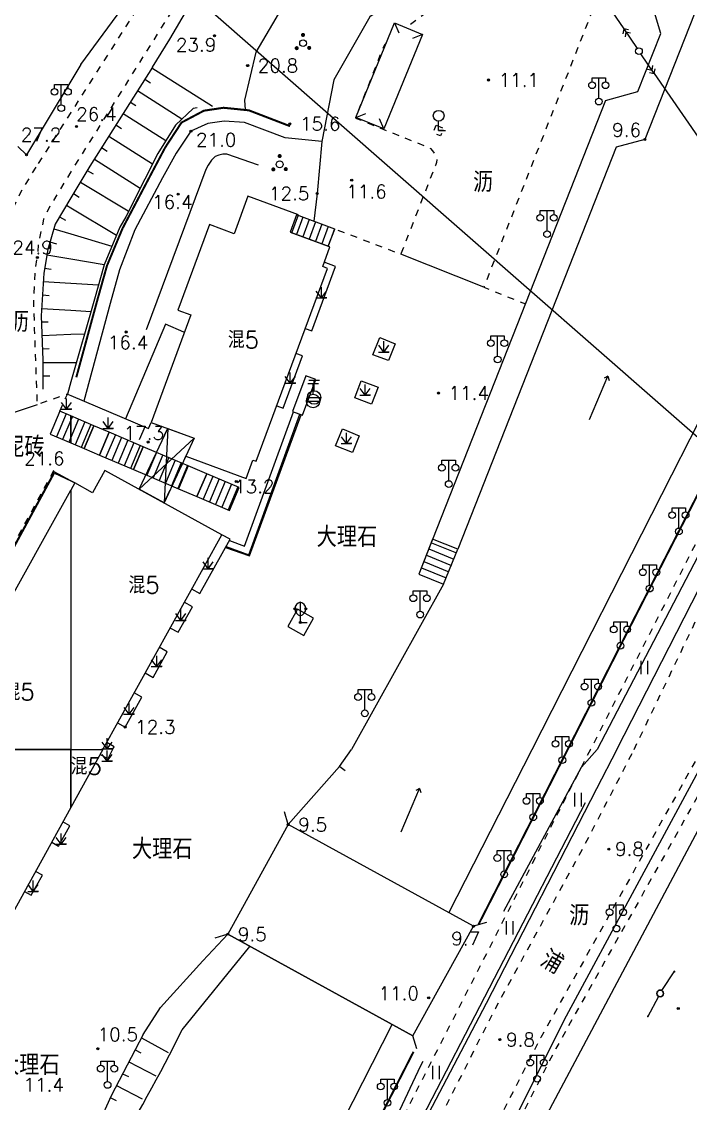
# Model space of a CAD drawing. Extents: x 115374 to 116875, y 149866 to 152432.
# Drawn here: x 116492.7 to 116592, y 150447.5 to 150608 of the extents above; entities that cross this region are included whole.
import ezdxf
from ezdxf.enums import TextEntityAlignment as Align

# ---------------------------------------------------------------- set-up
doc = ezdxf.new("R2010")
doc.units = 0
doc.header["$MEASUREMENT"] = 0
doc.header["$PDMODE"] = 32
doc.header["$PDSIZE"] = 0.3
doc.linetypes.add('X5', pattern=[3, 2, -1])
doc.linetypes.add('X6', pattern=[2, 1, -1])
doc.layers.get('0').update_dxf_attribs({"linetype": 'CONTINUOUS'})
for name, color, linetype in [('BOUND', 7, 'CONTINUOUS'), ('DLDW', 14, 'CONTINUOUS'), ('DLSS', 5, 'CONTINUOUS'), ('DMTZ', 5, 'CONTINUOUS'), ('GCD', 1, 'CONTINUOUS'), ('GXYZ', 2, 'CONTINUOUS'), ('JMD', 6, 'CONTINUOUS'), ('SXSS', 5, 'CONTINUOUS'), ('YZH', 2, 'CONTINUOUS'), ('ZBTZ', 5, 'CONTINUOUS')]:
    doc.layers.add(name, color=color, linetype=linetype)
doc.styles.add('HZ', font='rs.shx', dxfattribs={"bigfont": 'hztxt.shx'})
doc.linetypes.add('X17', pattern='A,9.4,[169,symbolx.shx,S=1,R=0,X=0,Y=0.15],0.6', length=10)
doc.linetypes.add('X19', pattern='A,4.5,[145,symbolx.shx,S=1,R=0,X=0,Y=1],4.5,-0.5,[146,symbolx.shx,S=1,R=0,X=0,Y=0],-0.5', length=10)
doc.linetypes.add('X33', pattern='A,2,[150,symbolx.shx,S=1,R=0,X=0,Y=1],1e-11', length=2)
doc.linetypes.add('X35', pattern='A,2,[4,symbolt.shx,S=1,R=0,X=0,Y=0],2,[28,symbolt.shx,S=1,R=0,X=0,Y=0],1e-11', length=4)
doc.linetypes.add('X36', pattern='A,2,[4,symbolt.shx,S=1,R=180,X=0,Y=0],2,[28,symbolt.shx,S=1,R=180,X=0,Y=0],1e-11', length=4)
doc.linetypes.add('X4', pattern='A,0,-1e-09,[149,symbolx.shx,S=0.15,R=0,X=0,Y=0],-1.6', length=1.6)
doc.linetypes.add('X40', pattern='A,2,[150,symbolx.shx,S=1,R=0,X=0,Y=0],2,[151,symbolx.shx,S=1,R=0,X=0,Y=0],1e-11', length=4)
doc.linetypes.add('X48', pattern='A,0,-1e-09,[149,symbolx.shx,S=0.15,R=0,X=0,Y=0],-1', length=1)
doc.linetypes.add('X49', pattern='A,0,[5,symbolt.shx,S=1,R=0,X=0,Y=0],-10', length=10)

# ---------------------------------------------------------------- blocks, each defined once
blk = doc.blocks.new('GC124')
for p, q in [((0, -0.8), (-0.75, 0.2)), ((0, -0.8), (0, 0.8)), ((0, -0.8), (0.75, 0.2)), ((-0.8, -0.8), (0.75, -0.8)), ((0.8, -0.8), (0, -0.8))]:
    blk.add_line(p, q)
blk = doc.blocks.new('GC268')
for points, const_width in [([(-0.17, 0.74, 1), (0.13, 0.74, 1)], 0.3), ([(-0.15, 0.77, 1), (0.1, 0.77, 1)], 0.25), ([(-1.11, -1.23, 1), (-0.81, -1.23, 1)], 0.3), ([(-1.08, -1.22, 1), (-0.83, -1.22, 1)], 0.25), ([(0.74, -1.19, 1), (1.04, -1.19, 1)], 0.3), ([(0.73, -1.16, 1), (0.98, -1.16, 1)], 0.25)]:
    blk.add_lwpolyline(points, format="xyb", close=True, dxfattribs=dict(const_width=const_width))
blk.add_circle((-0.02, -0.48), 0.5)
blk = doc.blocks.new('GC121')
for p, q in [((-0.5, -0.64), (-0.5, 1.36)), ((-0.5, -0.64), (-0.5, 0.86)), ((0.5, -0.64), (0.5, 1.36))]:
    blk.add_line(p, q)
blk = doc.blocks.new('GC097')
for p, q in [((-1, 2.92), (-1, 3.52)), ((-1, 3.52), (1, 3.52)), ((0, 0.52), (0, 3.52)), ((1, 3.52), (1, 2.92))]:
    blk.add_line(p, q)
for centre in [(-1, 2.42), (1, 2.42), (0.01, 0)]:
    blk.add_circle(centre, 0.5)
blk = doc.blocks.new('GC143')
for q in [(-0.02, 3), (-0.02, 1.4), (0.73, 0), (0.98, 0)]:
    blk.add_line((-0.02, 0), q)
for centre, start, end in [((0.2, 2), 102.6815, 257.3194), ((-0.25, 2), 282.6804, 77.3204)]:
    blk.add_arc(centre, 1.03, start, end)
for p in [(-0.82, 2), (0.78, 2), (-0.02, 0)]:
    blk.add_point(p)
blk = doc.blocks.new('GC145')
for p, q in [((0, 0), (0, 1.4)), ((0, 0), (0, 1)), ((0, 0), (1, 0)), ((0.7, 0), (0, 0))]:
    blk.add_line(p, q)
blk.add_circle((0, 2.2), 0.8)
blk = doc.blocks.new('GC155')
for p, q in [((4, 0), (0.5, 0)), ((3.42, 0), (2.92, 0.5)), ((2.92, -0.5), (3.42, 0)), ((4, 0), (3.5, 0.5)), ((3.5, -0.5), (4, 0))]:
    blk.add_line(p, q)
blk.add_circle((0, 0), 0.5)
blk = doc.blocks.new('GC133')
for p, q in [((-0.81, 2.59), (0.79, 2.59)), ((-0.01, 0.99), (-0.01, 2.59)), ((-1.01, -0.01), (0.99, -0.01))]:
    blk.add_line(p, q)
blk.add_circle((-0.01, -0.01), 1)
blk = doc.blocks.new('GC156')
blk.add_line((0.5, 0), (4, 0))
at = {"const_width": 0.15}
blk.add_lwpolyline([(3.78, 0, 1), (3.93, 0, 1)], format="xyb", close=True, dxfattribs=at)
blk.add_circle((0, 0), 0.5)

msp = doc.modelspace()

# ---------------------------------------------------------------- linework, layer by layer
at = {"layer": 'BOUND', "linetype": 'Continuous', "flags": 128}
for points in [[(116539.17, 150577.21), (116533.51, 150579.31), (116532.56, 150576.75), (116538.22, 150574.65)], [(116500, 150549.49), (116498.38, 150550.18), (116496.94, 150546.78), (116500, 150545.48)], [(116500, 150545.48), (116501.98, 150544.64), (116503.43, 150548.04), (116500, 150549.49)], [(116505.69, 150547.08), (116503.43, 150548.04), (116501.98, 150544.64), (116504.24, 150543.68)], [(116510.16, 150538.61), (116514.38, 150547.64), (116518.33, 150546.17), (116517.09, 150543.51), (116513.86, 150536.62)], [(116510.74, 150544.93), (116505.69, 150547.08), (116504.24, 150543.68), (116509.29, 150541.53)], [(116512.72, 150544.09), (116510.74, 150544.93), (116509.29, 150541.53), (116511.28, 150540.69)], [(116517.44, 150542.08), (116512.72, 150544.09), (116511.28, 150540.69), (116515.99, 150538.68)], [(116520.17, 150540.92), (116517.44, 150542.08), (116515.99, 150538.68), (116518.72, 150537.52)], [(116525, 150538.87), (116520.17, 150540.92), (116518.72, 150537.52), (116523.55, 150535.47)], [(116553.71, 150531.19), (116551.68, 150526.04), (116555.32, 150524.52), (116557.47, 150529.71)]]:
    msp.add_lwpolyline(points, close=True, dxfattribs=at)
at = {"layer": 'BOUND', "linetype": 'Continuous', "elevation": 9.65, "flags": 128}
msp.add_lwpolyline([(116559.77, 150473.79), (116532.27, 150488.87), (116523.29, 150472.61), (116550.79, 150457.53)], close=True, dxfattribs=at)
at = {"layer": 'DLDW', "linetype": 'X4', "elevation": 12.04, "flags": 128}
msp.add_lwpolyline([(116537.26, 150590.22), (116531.81, 150590.76)], dxfattribs=at)
at = {"layer": 'DLSS', "linetype": 'X6', "flags": 128}
for points, elevation in [([(116500, 150705.3), (116502.44, 150702.38), (116518.2, 150685.01), (116533.41, 150668.31), (116535.43, 150665.88), (116536.14, 150664.63), (116537.71, 150659.81), (116538.1, 150657.9), (116538.11, 150653.79), (116538.09, 150651.19), (116537.56, 150648.72), (116536.66, 150646.84), (116535.82, 150644.64), (116534, 150641.01), (116523.43, 150623.01), (116500, 150585.72)], 24.91), ([(116500, 150698.61), (116514.99, 150682.09), (116530.13, 150665.46), (116531.84, 150663.4), (116532.15, 150662.86), (116533.51, 150658.7), (116533.76, 150657.46), (116533.76, 150653.81), (116533.75, 150651.67), (116533.42, 150650.13), (116532.67, 150648.55), (116531.84, 150646.4), (116530.18, 150643.08), (116519.72, 150625.27), (116500, 150594.52)], 24.91), ([(116630.04, 150601.07), (116618.24, 150580.34), (116577.13, 150500)], 8.31), ([(116596.96, 150500), (116572, 150455.67), (116539.91, 150392.91), (116500, 150309.87)], 8.31), ([(116593.66, 150500), (116569.77, 150457.3), (116537.6, 150394.37), (116500, 150316.79)], 8.31), ([(116533.14, 150402.68), (116563.03, 150461.6), (116576.42, 150486.1), (116583.61, 150500)], 8.31)]:
    msp.add_lwpolyline(points, dxfattribs=dict(at, elevation=elevation))
for points in [[(116572.79, 150681.03), (116574.28, 150679), (116575.71, 150677.06), (116577.57, 150674.23), (116578.18, 150673.37), (116578.78, 150672.42), (116579.18, 150671.64), (116579.51, 150670.64), (116579.65, 150669.62), (116579.78, 150668.59), (116579.69, 150667.48), (116579.46, 150666.27), (116579.11, 150665.09), (116565.08, 150630.04), (116564.41, 150628.54), (116554.19, 150610.51), (116553.77, 150610.09), (116549.78, 150607.07)], [(116603.67, 150636.68), (116599.89, 150641.03), (116598.8, 150641.8), (116597.56, 150642.49), (116596.38, 150642.77), (116595.12, 150642.8), (116593.79, 150642.7), (116592.24, 150642.24), (116591.32, 150641.65), (116590.25, 150640.5), (116588.43, 150637.62), (116561.3, 150568.57), (116567.48, 150566.13)], [(116546.85, 150604.83), (116546.59, 150604.58), (116546.4, 150604.24), (116542.26, 150593.68), (116553.12, 150589.31), (116553.38, 150589.16), (116553.7, 150588.81), (116554.02, 150588.32), (116554.33, 150587.53), (116554.28, 150587.08), (116554.12, 150586.64), (116548.97, 150573.47), (116539.17, 150577.21)], [(116500, 150594.52), (116494.79, 150586.39)], [(116494.79, 150586.39), (116492.52, 150582.64), (116491.39, 150580.26), (116490.41, 150575.91), (116490.1, 150571.52)], [(116500, 150585.72), (116496.76, 150580.36), (116495.96, 150578.68), (116495.18, 150575.21), (116495.03, 150573)], [(116498.38, 150550.18), (116499.49, 150552.73), (116495.03, 150551.18), (116494.62, 150562.37), (116494.51, 150566.12), (116494.59, 150569.05), (116494.71, 150571.01), (116495.03, 150573)], [(116583.61, 150500), (116609.74, 150554.38)], [(116497.44, 150541.38), (116474.92, 150500)], [(116577.13, 150500), (116571, 150488.03), (116560.17, 150466.74), (116528.38, 150404.47)]]:
    msp.add_lwpolyline(points, dxfattribs=at)
msp.add_lwpolyline([(116554.24, 150592.6), (116555.34, 150592.12), (116554.86, 150591.02), (116553.77, 150591.49)], close=True, dxfattribs=at)
at = {"layer": 'DLSS', "linetype": 'X4', "flags": 128}
for points in [[(116561.3, 150568.57), (116548.97, 150573.47)], [(116490.46, 150549.65), (116495.03, 150551.18)]]:
    msp.add_lwpolyline(points, dxfattribs=at)
at = {"layer": 'DLSS', "linetype": 'Continuous', "flags": 128}
for points, elevation in [([(116532.27, 150488.87), (116531.71, 150490.79)], 9.52), ([(116559.77, 150473.79), (116532.27, 150488.87)], 9.65), ([(116561.69, 150474.35), (116559.77, 150473.79)], 9.65), ([(116523.29, 150472.61), (116521.37, 150472.05)], 9.49), ([(116550.79, 150457.53), (116523.29, 150472.61)], 9.62), ([(116551.35, 150455.61), (116550.79, 150457.53)], 9.62)]:
    msp.add_lwpolyline(points, dxfattribs=dict(at, elevation=elevation))
at = {"layer": 'DMTZ', "linetype": 'Continuous'}
for p, q in [((116512.03, 150601.12), (116521.05, 150595.43)), ((116510.96, 150599.43), (116511.81, 150598.9)), ((116509.9, 150597.74), (116516.5, 150593.57)), ((116508.83, 150596.05), (116509.67, 150595.52)), ((116507.76, 150594.36), (116514.11, 150590.35)), ((116506.69, 150592.67), (116507.54, 150592.13)), ((116505.62, 150590.98), (116512.12, 150586.87)), ((116504.55, 150589.29), (116505.4, 150588.75)), ((116503.49, 150587.6), (116510.3, 150583.29)), ((116502.43, 150585.9), (116503.29, 150585.38)), ((116501.41, 150584.18), (116508.53, 150579.92)), ((116500.38, 150582.46), (116501.24, 150581.95)), ((116499.35, 150580.75), (116500, 150580.36)), ((116500, 150580.36), (116506.76, 150576.31)), ((116498.32, 150579.03), (116499.18, 150578.52)), ((116497.47, 150577.24), (116500, 150576.49)), ((116500, 150576.49), (116506.08, 150574.69)), ((116496.9, 150575.32), (116497.86, 150575.04)), ((116496.43, 150573.38), (116500, 150572.79)), ((116496.1, 150571.41), (116497.09, 150571.25)), ((116500, 150572.79), (116504.95, 150571.96)), ((116495.9, 150569.42), (116500, 150569.17)), ((116500, 150569.17), (116504.08, 150568.92)), ((116495.78, 150567.43), (116496.78, 150567.36)), ((116495.66, 150565.43), (116500, 150565.17)), ((116500, 150565.17), (116502.96, 150564.99)), ((116495.63, 150563.43), (116496.63, 150563.47)), ((116500, 150561.61), (116502.01, 150561.69)), ((116495.72, 150561.43), (116500, 150561.61)), ((116495.8, 150559.44), (116496.8, 150559.48)), ((116495.86, 150557.44), (116500, 150557.44)), ((116500, 150557.44), (116500.78, 150557.44)), ((116495.86, 150555.44), (116496.86, 150555.44)), ((116539.91, 150497.48), (116540.73, 150496.91)), ((116510.48, 150457.24), (116514.45, 150455.08)), ((116509.55, 150455.47), (116510.41, 150455.01)), ((116508.62, 150453.7), (116512.6, 150451.6)), ((116507.69, 150451.93), (116508.55, 150451.49)), ((116506.76, 150450.16), (116510.6, 150448.2)), ((116505.85, 150448.38), (116506.73, 150447.94))]:
    msp.add_line(p, q, dxfattribs=at)
at = {"layer": 'DMTZ', "linetype": 'X36', "flags": 128}
for points in [[(116501.49, 150601.64), (116512.79, 150617.03), (116527.88, 150641.06), (116531.1, 150647.9), (116532.44, 150653.15), (116532.06, 150658.57), (116530.31, 150662.57), (116529.38, 150663.97), (116525.47, 150668.83), (116500, 150695.37)], [(116581.05, 150500), (116604.39, 150545.66)], [(116475.26, 150500), (116497.59, 150541.02), (116500, 150539.85)], [(116500, 150539.85), (116500.61, 150539.55)]]:
    msp.add_lwpolyline(points, dxfattribs=at)
at = {"layer": 'DMTZ', "linetype": 'X40', "flags": 128}
msp.add_lwpolyline([(116512.1, 150601.23), (116514.71, 150605.36), (116526.98, 150626.29), (116531.22, 150631.79), (116535.71, 150640.52), (116539.41, 150649.16), (116541.12, 150655.3), (116543.12, 150657.54), (116545.54, 150659.96), (116545.51, 150663.11), (116541.64, 150666.45), (116536.19, 150667.83)], dxfattribs=at)
at = {"layer": 'DMTZ', "linetype": 'X35', "flags": 128}
for points in [[(116565.44, 150638.63), (116566.14, 150635.78), (116561.04, 150628.07), (116555.85, 150620.15), (116554.19, 150618.09), (116553.83, 150617.27), (116553.96, 150615.38), (116553.86, 150613.38), (116553.21, 150612), (116552.07, 150611.21), (116550.1, 150610.59), (116547.75, 150609.98), (116545.02, 150609.14), (116544.4, 150608.69), (116539.03, 150599.33), (116537.26, 150590.22), (116536.56, 150582.47), (116536.07, 150578.36)], [(116594.66, 150623.98), (116593.33, 150620.64), (116590.84, 150614.28), (116592.53, 150609.01), (116585.2, 150590.49), (116580.98, 150589.36), (116557.47, 150529.71)], [(116501.49, 150601.64), (116500, 150599.16)], [(116500, 150599.16), (116493.41, 150588.21), (116492.15, 150589.46)], [(116579.37, 150596.29), (116551.68, 150526.04)], [(116518.77, 150595.17), (116518.18, 150595.08), (116515.55, 150592.64), (116512.91, 150588.44), (116511, 150584.63), (116508.15, 150579.04)], [(116531.81, 150590.76), (116525.79, 150593.02), (116522.75, 150593.21), (116520.32, 150592.85), (116517.83, 150591.74), (116515.63, 150588.47), (116513.6, 150584.81), (116509.51, 150577.1), (116507.24, 150571.14), (116505.85, 150566.18), (116501.91, 150551.7)], [(116527.84, 150586.68), (116523.15, 150588.32), (116522.57, 150588.32), (116521.95, 150588.18), (116521.44, 150587.96), (116520.88, 150587.45), (116520.38, 150586.7), (116520.04, 150586.02), (116511.2, 150562.26)], [(116516.76, 150561.92), (116514.05, 150563.1), (116508.09, 150549.08)], [(116499.49, 150552.73), (116500, 150552.51)], [(116500, 150552.51), (116511.53, 150547.62), (116511.92, 150548.54)], [(116555.32, 150524.52), (116541.64, 150500)], [(116556.13, 150475.78), (116568.47, 150500)], [(116521.55, 150407.9), (116547.7, 150459.23)]]:
    msp.add_lwpolyline(points, dxfattribs=at)
at = {"layer": 'DMTZ', "linetype": 'X36', "elevation": 9.52, "flags": 128}
for points in [[(116579.37, 150596.29), (116584.15, 150597.63), (116587.57, 150606.24), (116585.7, 150612.52), (116591.07, 150625.47)], [(116532.27, 150488.87), (116539.89, 150497.5), (116541.64, 150500)]]:
    msp.add_lwpolyline(points, dxfattribs=at)
at = {"layer": 'DMTZ', "linetype": 'X35', "elevation": 8.31, "flags": 128}
for points in [[(116568.47, 150500), (116589.23, 150540.77), (116611, 150583.47), (116623.25, 150605.19)], [(116581.05, 150500), (116578.05, 150494.17)]]:
    msp.add_lwpolyline(points, dxfattribs=at)
at = {"layer": 'DMTZ', "linetype": 'Continuous', "flags": 128}
for points, elevation in [([(116512.1, 150601.23), (116502.81, 150586.53), (116500, 150581.83)], 9), ([(116500, 150581.83), (116497.68, 150577.95), (116496.57, 150574.2), (116495.98, 150570.68), (116495.6, 150564.36), (116495.86, 150557.75), (116495.86, 150553.44)], 9), ([(116510.75, 150457.75), (116505.97, 150448.64), (116502.3, 150440.56), (116500, 150433.95)], 2)]:
    msp.add_lwpolyline(points, dxfattribs=dict(at, elevation=elevation))
at = {"layer": 'DMTZ', "linetype": 'X48', "flags": 128}
for points in [[(116508.15, 150579.04), (116507.25, 150577.47), (116504.93, 150571.92), (116503.5, 150566.83), (116500, 150554.54)], [(116500, 150554.54), (116499.49, 150552.73)]]:
    msp.add_lwpolyline(points, dxfattribs=at)
at = {"layer": 'DMTZ', "linetype": 'X36', "flags": 128}
msp.add_lwpolyline([(116534.89, 150555.45), (116532.89, 150550.17), (116534.37, 150549.61), (116536.37, 150554.89)], close=True, dxfattribs=at)
at = {"layer": 'DMTZ', "linetype": 'X33', "flags": 128}
for points, elevation in [([(116578.05, 150494.17), (116561.66, 150462.32), (116533.36, 150408.42), (116530.75, 150403.57)], 8.31), ([(116595.62, 150492.73), (116564.41, 150434.14)], 10.52)]:
    msp.add_lwpolyline(points, dxfattribs=dict(at, elevation=elevation))
at = {"layer": 'DMTZ', "linetype": 'X40', "elevation": 2, "flags": 128}
msp.add_lwpolyline([(116510.75, 150457.75), (116513.29, 150461.77), (116519.58, 150468.66), (116523.29, 150472.61)], dxfattribs=at)
at = {"layer": 'GCD', "linetype": 'Continuous'}
for p in [(116521.32, 150605.89, 23.93), (116526.25, 150601.45, 20.79), (116562.01, 150599.32, 11.1), (116500.83, 150592.42, 26.39), (116500.83, 150592.42, 26.39), (116532.52, 150592.82, 15.58), (116517.83, 150591.74, 20.96), (116585.2, 150590.49, 9.56), (116493.41, 150588.21, 27.17), (116541.69, 150584.47, 11.63), (116515.93, 150582.38, 16.39), (116536.56, 150582.47, 12.55), (116495.03, 150573, 24.94), (116508.21, 150561.94, 16.39), (116554.57, 150552.89, 11.35), (116511.48, 150545.62, 17.26), (116524.56, 150539.76, 13.22), (116508.05, 150503.35, 12.26), (116532.27, 150488.87, 9.52), (116579.88, 150485.25, 9.8), (116559.77, 150473.79, 9.65), (116523.29, 150472.61, 9.49), (116553.12, 150463.19, 11), (116590.18, 150461.61, 10.83), (116504.02, 150455.64, 10.5), (116563.7, 150456.98, 9.8)]:
    msp.add_point(p, dxfattribs=at)
at = {"layer": 'GXYZ', "linetype": 'Continuous', "flags": 128}
for points in [[(116546.98, 150658.08), (116582.08, 150606.89)], [(116586.62, 150600.3), (116626.23, 150542.99)]]:
    msp.add_lwpolyline(points, dxfattribs=at)
at = {"layer": 'GXYZ', "linetype": 'Continuous', "elevation": 7.73, "flags": 128}
msp.add_lwpolyline([(116500, 150627.84), (116646.02, 150500)], dxfattribs=at)
at = {"layer": 'JMD', "linetype": 'Continuous'}
for p, q in [((116548.05, 150607.78), (116548.67, 150606.3)), ((116552.18, 150606.09), (116550.7, 150605.47)), ((116542.32, 150593.75), (116543.79, 150594.37)), ((116546.45, 150592.06), (116545.83, 150593.54))]:
    msp.add_line(p, q, dxfattribs=at)
at = {"layer": 'JMD', "linetype": 'Continuous', "flags": 128}
for points in [[(116548.05, 150607.78), (116552.18, 150606.09), (116546.45, 150592.06), (116542.32, 150593.75)], [(116526.01, 150540.21), (116527.02, 150542.95), (116527.51, 150542.77), (116538.1, 150571.38), (116537.39, 150571.64), (116538.46, 150574.56), (116532.8, 150576.66), (116533.78, 150579.3), (116526.28, 150582.08), (116524.22, 150576.52), (116520.58, 150577.87), (116515.88, 150565.2), (116517.83, 150564.48), (116511.92, 150548.54), (116518.33, 150546.17), (116517.09, 150543.51), (116526.01, 150540.21)], [(116522.43, 150531.88), (116505.03, 150541.42), (116503.23, 150538.09), (116500.61, 150539.55), (116500, 150538.46), (116500, 150500), (116504.73, 150500)], [(116478.59, 150500), (116500, 150538.46), (116500, 150500)], [(116500, 150491.42), (116500, 150500), (116504.73, 150500)]]:
    msp.add_lwpolyline(points, close=True, dxfattribs=at)
msp.add_lwpolyline([(116478.59, 150500), (116500, 150500), (116500, 150491.42), (116489.49, 150472.37)], dxfattribs=at)
at = {"layer": 'SXSS', "linetype": 'Continuous'}
for p, q in [((116576.98, 150548.94), (116579.72, 150555.38)), ((116579.72, 150555.38), (116579.16, 150555.08)), ((116579.72, 150555.38), (116579.9, 150554.77)), ((116549.03, 150487.8), (116551.77, 150494.25)), ((116551.77, 150494.25), (116551.2, 150493.94)), ((116551.77, 150494.25), (116551.94, 150493.63))]:
    msp.add_line(p, q, dxfattribs=at)
at = {"layer": 'SXSS', "linetype": 'Continuous', "const_width": 0.3, "flags": 128}
msp.add_lwpolyline([(116532.54, 150592.47), (116526.43, 150594.82), (116522.67, 150595.2), (116519.76, 150594.77), (116516.43, 150593.01), (116514, 150589.3), (116511.89, 150585.32), (116507.66, 150577.28), (116505.36, 150571.77), (116503.94, 150566.71), (116500.81, 150555.22)], dxfattribs=at)
at = {"layer": 'SXSS', "linetype": 'Continuous', "flags": 128}
msp.add_lwpolyline([(116500, 150420.25), (116503.57, 150428.77), (116504.8, 150434.48, -0.109077), (116505.78, 150438.99, 0.020793), (116516.52, 150458.43), (116526.56, 150470.82)], format="xyb", dxfattribs=at)
at = {"layer": 'YZH', "linetype": 'Continuous'}
for p, q in [((116534.45, 150578.96), (116533.5, 150576.4)), ((116535.39, 150578.61), (116534.44, 150576.05)), ((116536.33, 150578.27), (116535.38, 150575.7)), ((116537.26, 150577.92), (116536.31, 150575.36)), ((116538.2, 150577.57), (116537.25, 150575.01)), ((116539.14, 150577.22), (116538.19, 150574.66)), ((116499.3, 150549.79), (116497.86, 150546.39)), ((116500, 150548.87), (116498.78, 150546)), ((116500.22, 150549.4), (116500, 150548.87)), ((116501.14, 150549.01), (116500, 150546.31)), ((116502.06, 150548.62), (116500.62, 150545.21)), ((116502.98, 150548.22), (116501.54, 150544.82)), ((116514.38, 150547.64), (116513.86, 150536.62)), ((116500, 150546.31), (116499.7, 150545.61)), ((116506.61, 150546.69), (116505.16, 150543.29)), ((116507.53, 150546.29), (116506.08, 150542.89)), ((116508.45, 150545.9), (116507, 150542.5)), ((116510.16, 150538.61), (116518.33, 150546.17)), ((116509.37, 150545.51), (116507.92, 150542.11)), ((116510.29, 150545.12), (116508.84, 150541.72)), ((116513.64, 150543.7), (116512.2, 150540.3)), ((116514.56, 150543.31), (116513.12, 150539.91)), ((116515.48, 150542.92), (116514.04, 150539.51)), ((116516.4, 150542.52), (116514.96, 150539.12)), ((116517.32, 150542.13), (116515.88, 150538.73)), ((116521.09, 150540.53), (116519.64, 150537.13)), ((116522.01, 150540.14), (116520.56, 150536.74)), ((116522.93, 150539.75), (116521.48, 150536.35)), ((116523.85, 150539.36), (116522.41, 150535.96)), ((116524.77, 150538.97), (116523.33, 150535.57)), ((116553.15, 150529.76), (116556.87, 150528.27)), ((116553.52, 150530.69), (116557.26, 150529.21)), ((116552.78, 150528.83), (116556.49, 150527.33)), ((116552.05, 150526.97), (116555.71, 150525.46)), ((116552.42, 150527.9), (116556.1, 150526.39))]:
    msp.add_line(p, q, dxfattribs=at)
at = {"layer": 'YZH', "linetype": 'X5'}
for p, q in [((116510.16, 150538.61), (116514.38, 150547.64)), ((116513.86, 150536.62), (116517.09, 150543.51))]:
    msp.add_line(p, q, dxfattribs=at)
at = {"layer": 'YZH', "linetype": 'X17', "flags": 128}
for points in [[(116624.43, 150603.54, 0.3, 0.3, 0), (116626.38, 150600.91, 0.3, 0.3, 0), (116621.3, 150592.14, 0.3, 0.3, 0), (116605.97, 150563.54, 0.3, 0.3, 0), (116592.87, 150537.46, 0.3, 0.3, 0), (116582.42, 150517.06, 0.3, 0.3, 0), (116573.75, 150500, 0.3, 0.3, 0)], [(116550.87, 150455.18, 0.3, 0.3, 0), (116529.68, 150413.71, 0.3, 0.3, 0), (116525.72, 150405.86, 0, 0, 0)]]:
    msp.add_lwpolyline(points, format="xyseb", dxfattribs=at)
at = {"layer": 'YZH', "linetype": 'Continuous', "flags": 128}
for points in [[(116539.17, 150577.21), (116533.51, 150579.31), (116532.56, 150576.75), (116538.22, 150574.65)], [(116500, 150549.49), (116498.38, 150550.18), (116496.94, 150546.78), (116500, 150545.48)], [(116503.43, 150548.04), (116500, 150549.49)], [(116522.97, 150529.97), (116526.54, 150528.72), (116534.18, 150549.68)], [(116523.06, 150530.12), (116526.4, 150528.9), (116534, 150549.75)], [(116523.55, 150531), (116525.8, 150530.18), (116533.07, 150550.1)], [(116510.74, 150544.93), (116505.69, 150547.08), (116504.24, 150543.68), (116509.29, 150541.53)], [(116500, 150545.48), (116501.98, 150544.64)], [(116517.44, 150542.08), (116512.72, 150544.09), (116511.28, 150540.69), (116515.99, 150538.68)], [(116525, 150538.87), (116520.17, 150540.92), (116518.72, 150537.52), (116523.55, 150535.47)], [(116553.71, 150531.19), (116551.68, 150526.04), (116555.32, 150524.52), (116557.47, 150529.71)]]:
    msp.add_lwpolyline(points, dxfattribs=at)
for points in [[(116505.69, 150547.08), (116503.43, 150548.04), (116501.98, 150544.64), (116504.24, 150543.68)], [(116512.72, 150544.09), (116510.74, 150544.93), (116509.29, 150541.53), (116511.28, 150540.69)], [(116520.17, 150540.92), (116517.44, 150542.08), (116515.99, 150538.68), (116518.72, 150537.52)]]:
    msp.add_lwpolyline(points, close=True, dxfattribs=at)
at = {"layer": 'YZH', "linetype": 'X19', "flags": 128}
for points in [[(116500, 150539.88), (116497.52, 150541.22), (116475.09, 150500)], [(116500.61, 150539.55), (116500, 150539.88)]]:
    msp.add_lwpolyline(points, dxfattribs=at)
at = {"layer": 'YZH', "linetype": 'X17', "const_width": 0.3, "flags": 128}
msp.add_lwpolyline([(116573.75, 150500), (116569.05, 150490.77), (116560.53, 150474.09)], dxfattribs=at)
at = {"layer": 'ZBTZ', "linetype": 'X4', "flags": 128}
msp.add_lwpolyline([(116525.94, 150594.87), (116525.81, 150596.31), (116527.53, 150603.47), (116533.28, 150613.36), (116539.85, 150622.27), (116545.5, 150630.04), (116547.94, 150635.82), (116548.45, 150644.89), (116547.43, 150654), (116545.51, 150659.93)], dxfattribs=at)
at = {"layer": 'ZBTZ', "linetype": 'X49', "flags": 128}
for points, elevation in [([(116627.11, 150593.87), (116578.13, 150500)], 8.31), ([(116500, 150313.32), (116573.25, 150459.88), (116594.92, 150500)], 11.81), ([(116564.28, 150476.03), (116575.82, 150497.41), (116578.13, 150500)], 9.86), ([(116528.94, 150404.23), (116551.94, 150453.16), (116552.28, 150453.8)], 9.86)]:
    msp.add_lwpolyline(points, dxfattribs=dict(at, elevation=elevation))
at = {"layer": 'ZBTZ', "linetype": 'Continuous', "flags": 128}
for points in [[(116534.8, 150562.47), (116535.77, 150562.11), (116539.3, 150571.66), (116537.62, 150572.28)], [(116530.56, 150551.01), (116531.53, 150550.65), (116534.39, 150558.39), (116533.42, 150558.75)], [(116517.89, 150523.84), (116519.15, 150523.14), (116523.67, 150531.21), (116522.43, 150531.88)], [(116514.71, 150518.08), (116515.93, 150517.4), (116518.06, 150521.2), (116516.81, 150521.89)], [(116511.01, 150511.38), (116512.2, 150510.72), (116514.32, 150514.52), (116513.12, 150515.19)], [(116506.93, 150503.98), (116508.07, 150503.34), (116510.54, 150507.77), (116509.38, 150508.42)], [(116506.19, 150500), (116506.44, 150500.43), (116505.32, 150501.06)], [(116506.19, 150500), (116505.49, 150498.63), (116504.33, 150499.27)], [(116497.16, 150486.27), (116498.18, 150485.69), (116499.86, 150488.69), (116498.82, 150489.28)], [(116493.13, 150478.97), (116494.11, 150478.42), (116495.77, 150481.37), (116494.76, 150481.93)]]:
    msp.add_lwpolyline(points, dxfattribs=at)
for points in [[(116548.16, 150560.19), (116547.14, 150557.7), (116544.81, 150558.57), (116545.86, 150561.13)], [(116545.61, 150553.76), (116544.65, 150551.24), (116542.14, 150552.2), (116543.1, 150554.72)], [(116542.81, 150546.56), (116541.81, 150544.07), (116539.31, 150545.07), (116540.31, 150547.57)], [(116532.21, 150518.27), (116534.58, 150516.94), (116536.02, 150519.52), (116533.64, 150520.81)]]:
    msp.add_lwpolyline(points, close=True, dxfattribs=at)
at = {"layer": 'ZBTZ', "linetype": 'X49', "flags": 128}
msp.add_lwpolyline([(116534.35, 150411.35), (116550.75, 150442.73), (116576.41, 150492.17)], dxfattribs=at)

# ---------------------------------------------------------------- block references
at = {"layer": 'DLDW', "linetype": 'Continuous'}
for p in [(116498.57, 150595.14), (116578.38, 150596.12), (116570.69, 150576.46), (116563.35, 150557.87), (116556.09, 150539.39), (116590.26, 150532.36, 8.31), (116585.92, 150523.88, 8.31), (116551.84, 150520.03), (116581.59, 150515.41, 8.31), (116577.27, 150506.93, 8.31), (116543.64, 150505.38), (116572.95, 150498.44, 8.31), (116568.64, 150489.97, 19.22), (116564.31, 150481.5, 19.22), (116580.98, 150473.45, 17.96), (116569.2, 150451.16, 18.02), (116505.44, 150450.26, 18.68), (116547, 150447.61, 19.22)]:
    msp.add_blockref('GC097', p, dxfattribs=at)
at = {"layer": 'GXYZ', "linetype": 'Continuous'}
for name, p, rotation in [('GC155', (116584.34, 150603.59), 124.5036800378952), ('GC155', (116584.34, 150603.59), 304.6513714758367), ('GC156', (116587.48, 150463.84, 8.27), 241.7943353620707)]:
    msp.add_blockref(name, p, dxfattribs=dict(at, rotation=rotation))
for p in [(116535.97, 150551.71), (116536.12, 150552.23)]:
    msp.add_blockref('GC133', p, dxfattribs=at)
at = {"layer": 'GXYZ', "linetype": 'Continuous', "xscale": -1, "rotation": 236.8632477923681}
msp.add_blockref('GC156', (116587.48, 150463.84, 8.27), dxfattribs=at)
at = {"layer": 'ZBTZ', "linetype": 'Continuous'}
for name, p in [('GC268', (116534.49, 150605.27)), ('GC145', (116554.6, 150591.82)), ('GC268', (116531.02, 150587.29)), ('GC124', (116537.19, 150567.81)), ('GC124', (116546.46, 150559.77)), ('GC124', (116532.58, 150555.14)), ('GC124', (116543.7, 150553.36)), ('GC124', (116499.35, 150551.29)), ('GC124', (116505.53, 150548.45)), ('GC124', (116540.92, 150546.21)), ('GC124', (116520.4, 150527.63)), ('GC143', (116534.09, 150518.87)), ('GC124', (116516.34, 150519.97)), ('GC124', (116512.74, 150513.12)), ('GC121', (116585.15, 150511.81)), ('GC124', (116508.64, 150506.05)), ('GC124', (116505.39, 150500.9)), ('GC124', (116505.4, 150499.09)), ('GC121', (116575.31, 150492.21)), ('GC124', (116498.55, 150486.76)), ('GC124', (116494.41, 150479.77)), ('GC121', (116565.18, 150473.2)), ('GC121', (116554.25, 150451.75))]:
    msp.add_blockref(name, p, dxfattribs=at)

# ---------------------------------------------------------------- texts
at = {"layer": 'DLSS', "linetype": 'Continuous', "style": 'HZ'}
for s, p in [('沥', (116561.2, 150584.29)), ('沥', (116492.28, 150563.52)), ('水泥砖', (116491.6, 150545.06)), ('大理石', (116540.99, 150531.7)), ('大理石', (116513.57, 150485.41)), ('沥', (116575.47, 150475.51)), ('大理石', (116493.84, 150453.39))]:
    msp.add_text(s, height=3, dxfattribs=at).set_placement(p, align=Align.MIDDLE)
msp.add_text('浦', height=3, rotation=330.1478, dxfattribs=at).set_placement((116571.53, 150468.68), align=Align.MIDDLE)
at = {"layer": 'GCD', "linetype": 'Continuous', "style": 'HZ'}
for s, p in [('23.9', (116515.59, 150603.53, 23.93)), ('20.8', (116527.75, 150600.45, 20.79)), ('11.1', (116563.51, 150598.32, 11.1)), ('26.4', (116500.79, 150593.25, 26.39)), ('15.6', (116534.02, 150591.82, 15.58)), ('27.2', (116492.58, 150590.22, 27.17)), ('9.6', (116580.36, 150590.9, 9.56)), ('21.0', (116518.57, 150589.45, 20.96)), ('12.5', (116529.41, 150581.48, 12.55)), ('11.6', (116540.89, 150581.77, 11.63)), ('16.4', (116512.06, 150580.23, 16.39)), ('24.9', (116491.32, 150573.47, 24.94)), ('16.4', (116505.49, 150559.39, 16.39)), ('11.4', (116556.07, 150551.89, 11.35)), ('17.3', (116507.84, 150545.96, 17.26)), ('21.6', (116493.07, 150542.18, 21.64)), ('13.2', (116524.24, 150538.02, 13.22)), ('12.3', (116509.55, 150502.35, 12.26)), ('9.5', (116533.77, 150487.87, 9.52)), ('9.5', (116524.79, 150471.61, 9.49)), ('9.7', (116556.47, 150470.97, 9.65)), ('11.4', (116492.97, 150449.29, 11.39))]:
    msp.add_text(s, height=2, dxfattribs=at).set_placement(p)
for s, p in [('9.8', (116582.93, 150485.25, 9.8)), ('11.0', (116548.68, 150463.86, 11)), ('10.5', (116506.97, 150457.75, 10.5)), ('9.8', (116566.75, 150456.98, 9.8))]:
    msp.add_text(s, height=2, dxfattribs=at).set_placement(p, align=Align.MIDDLE)
at = {"layer": 'JMD', "linetype": 'Continuous', "style": 'HZ'}
for p in [(116525.62, 150560.9), (116510.87, 150524.52), (116492.32, 150508.67), (116502.28, 150497.64)]:
    msp.add_text('混5', height=2.5, dxfattribs=at).set_placement(p, align=Align.MIDDLE)

doc.saveas('drawing.dxf')
